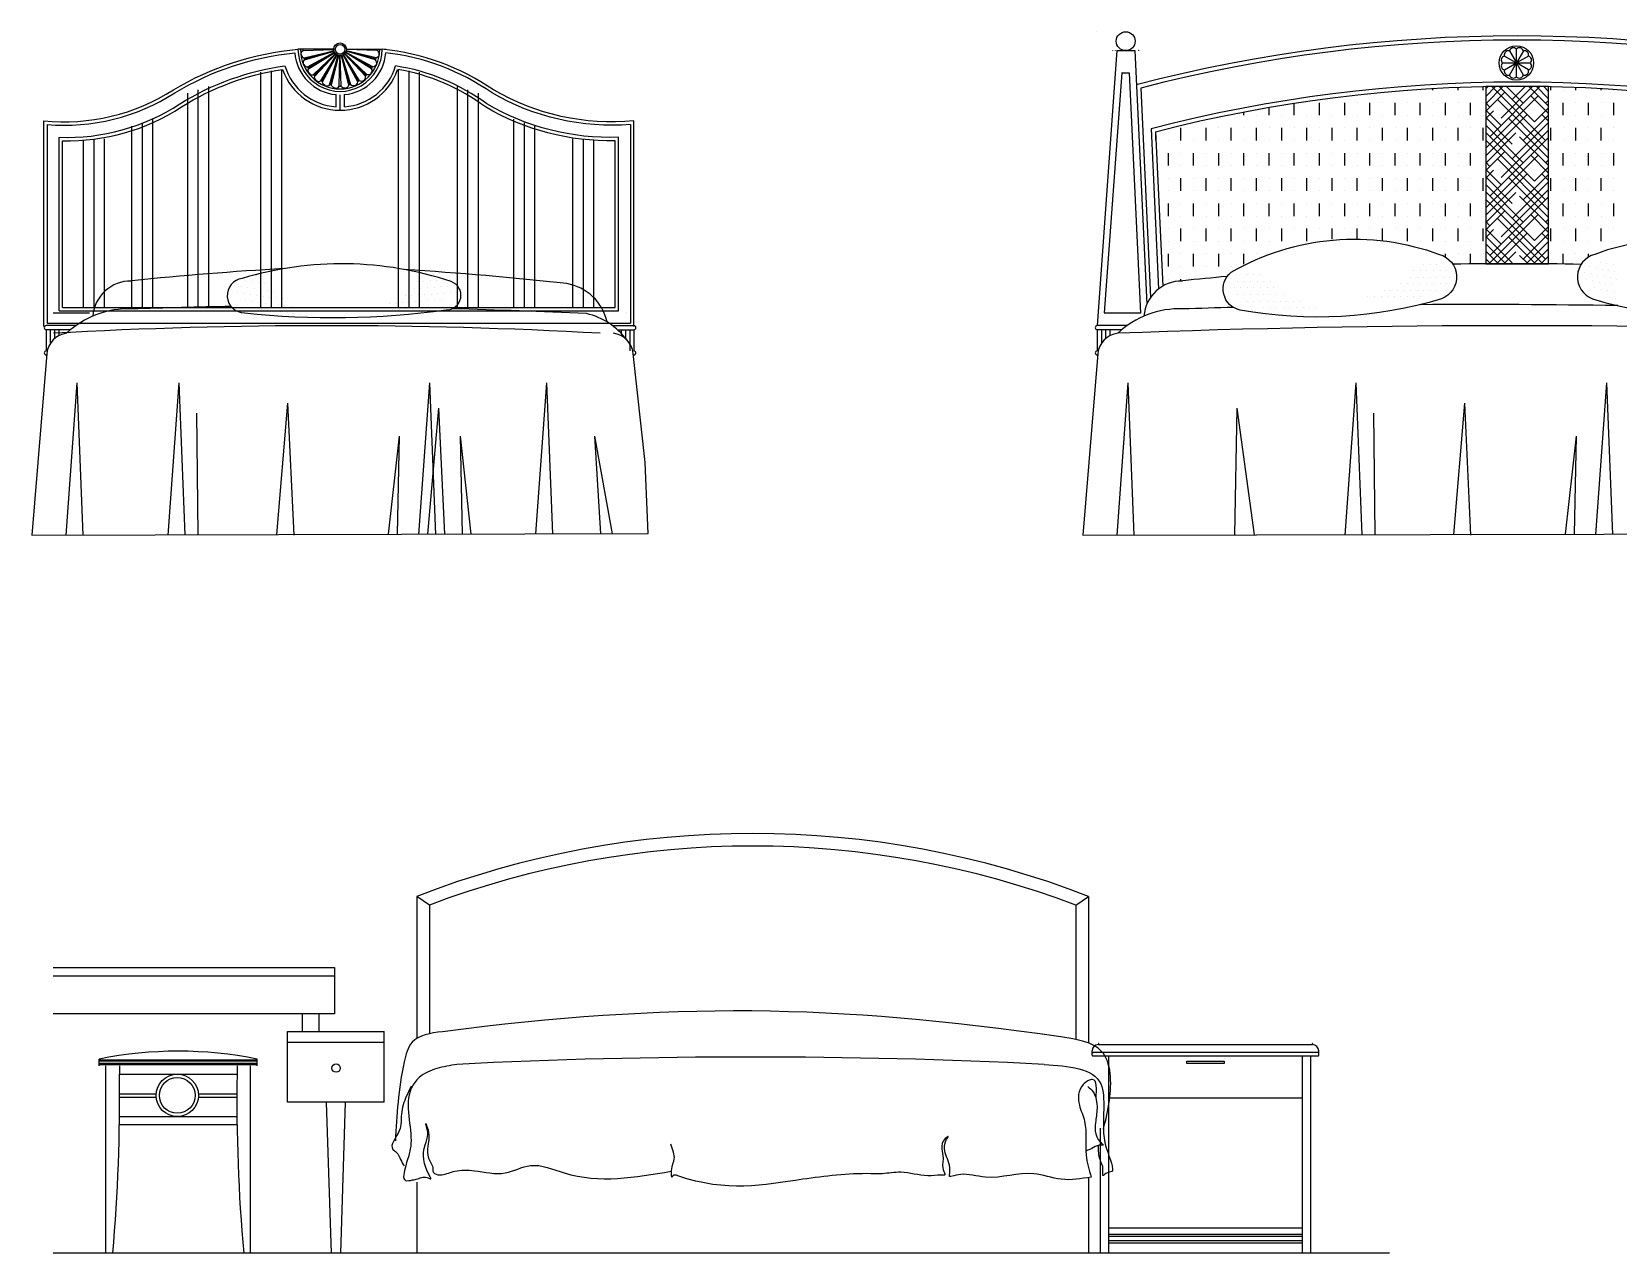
# Model space of a CAD drawing. Header units: inches. Extents: x 18.5 to 61, y 8.5 to 33.3.
# Drawn here: x 31.312 to 35.091, y 18.104 to 21.014 of the extents above; entities that cross this region are included whole.
import ezdxf

# ---------------------------------------------------------------- set-up
doc = ezdxf.new("R2010")
doc.units = ezdxf.units.IN
doc.header["$MEASUREMENT"] = 0
for name, color, linetype in [('02', 2, 'Continuous'), ('1', 1, 'Continuous'), ('4', 4, 'Continuous')]:
    doc.layers.add(name, color=color, linetype=linetype)

msp = doc.modelspace()

# ---------------------------------------------------------------- linework, layer by layer
at = {"layer": '02'}
for p, q in [((31.9582, 20.9694), (32.0314, 20.9715)), ((31.9606, 20.9515), (32.0318, 20.9685)), ((31.9619, 20.9467), (32.0321, 20.9676)), ((31.9688, 20.93), (32.0332, 20.9648)), ((31.9713, 20.9257), (32.0337, 20.9641)), ((31.9823, 20.9114), (32.0355, 20.9616)), ((31.9859, 20.9078), (32.0361, 20.961)), ((32.0002, 20.8968), (32.0386, 20.9592)), ((32.0045, 20.8943), (32.0393, 20.9587)), ((32.0212, 20.8874), (32.0421, 20.9576)), ((32.026, 20.8861), (32.043, 20.9573)), ((32.0439, 20.8837), (32.046, 20.9569)), ((32.0489, 20.8837), (32.0469, 20.9569)), ((32.0668, 20.8861), (32.0499, 20.9573)), ((32.0717, 20.8874), (32.0507, 20.9576)), ((32.0883, 20.8943), (32.0536, 20.9587)), ((32.0927, 20.8968), (32.0543, 20.9592)), ((32.107, 20.9078), (32.0567, 20.961)), ((32.1106, 20.9114), (32.0573, 20.9616)), ((32.1215, 20.9257), (32.0592, 20.9641)), ((32.1241, 20.93), (32.0596, 20.9648)), ((32.131, 20.9467), (32.0608, 20.9676)), ((32.1323, 20.9515), (32.061, 20.9685)), ((32.1346, 20.9694), (32.0614, 20.9715)), ((31.8579, 20.3567), (31.8579, 20.9176)), ((31.8829, 20.3567), (31.8829, 20.9205)), ((31.9079, 20.3567), (31.9079, 20.9235)), ((32.1858, 20.3567), (32.1858, 20.9235)), ((32.2108, 20.3567), (32.2108, 20.9205)), ((32.2358, 20.3567), (32.2358, 20.9176)), ((31.6837, 20.3567), (31.6837, 20.8672)), ((31.7087, 20.3567), (31.7087, 20.8756)), ((31.7337, 20.3567), (31.7337, 20.8834)), ((32.0468, 20.8266), (32.0468, 20.8636)), ((32.3258, 20.3567), (32.3258, 20.8834)), ((32.3508, 20.3567), (32.3508, 20.8756)), ((32.3758, 20.3567), (32.3758, 20.8672)), ((33.9533, 20.8795), (33.977, 20.3814)), ((31.5507, 20.3567), (31.5507, 20.7885)), ((31.5757, 20.3567), (31.5757, 20.7966)), ((31.6007, 20.3567), (31.6007, 20.8055)), ((32.4605, 20.3567), (32.4605, 20.8055)), ((32.4855, 20.3567), (32.4855, 20.7966)), ((32.5105, 20.3567), (32.5105, 20.7885)), ((31.3854, 20.3567), (31.3854, 20.7541)), ((31.4356, 20.3567), (31.4356, 20.7547)), ((31.4606, 20.3567), (31.4606, 20.7561)), ((31.4856, 20.3567), (31.4856, 20.7583)), ((32.6011, 20.3567), (32.6011, 20.7583)), ((32.6261, 20.3567), (32.6261, 20.7561)), ((32.6511, 20.3567), (32.6511, 20.7547)), ((32.7012, 20.3567), (32.7012, 20.7541)), ((33.9779, 20.7826), (33.9961, 20.4013)), ((31.3854, 20.3567), (32.7012, 20.3567)), ((31.3562, 20.3037), (31.3562, 20.2713)), ((31.3662, 20.3037), (31.3662, 20.2838)), ((31.3762, 20.3037), (31.3762, 20.2895)), ((32.7162, 20.3037), (32.7162, 20.2951)), ((32.7262, 20.3037), (32.7262, 20.2838)), ((32.7362, 20.3037), (32.7362, 20.2537)), ((33.8597, 20.3037), (33.8597, 20.2713)), ((33.8697, 20.3037), (33.8697, 20.2838)), ((33.8797, 20.3037), (33.8797, 20.2895)), ((32.7732, 19.9876), (32.7447, 20.2473)), ((32.259, 18.9334), (32.229, 18.954)), ((32.259, 18.9334), (32.259, 18.6268)), ((33.799, 18.9334), (33.829, 18.954)), ((33.799, 18.9334), (33.799, 18.6132)), ((33.8526, 18.601), (34.3626, 18.601)), ((31.4726, 18.5645), (31.8491, 18.5645)), ((31.4726, 18.5621), (31.8491, 18.5621)), ((31.4726, 18.5568), (31.8491, 18.5568)), ((33.8376, 18.583), (34.3776, 18.583)), ((33.8776, 18.104), (33.8776, 18.574)), ((34.3376, 18.574), (34.3376, 18.104)), ((31.4726, 18.5533), (31.8491, 18.5533)), ((33.8776, 18.474), (34.3376, 18.474)), ((34.3376, 18.164), (33.8776, 18.164)), ((34.3376, 18.1485), (33.8776, 18.1485)), ((34.3376, 18.1439), (33.8776, 18.1439)), ((34.3376, 18.1338), (33.8776, 18.1338)), ((34.3376, 18.1284), (33.8776, 18.1284))]:
    msp.add_line(p, q, dxfattribs=at)
for points in [[(31.9538, 20.9595, -0.304904), (31.9582, 20.9694, 0.188882), (31.9587, 20.9719)], [(31.9538, 20.9595, 0.304904), (31.9607, 20.9511, -0.158819), (31.9618, 20.9492)], [(31.9602, 20.936, -0.304904), (31.9619, 20.9467, 0.188882), (31.9617, 20.9492)], [(31.9602, 20.936, 0.304904), (31.969, 20.9297, -0.158819), (31.9705, 20.9281)], [(32.1327, 20.936, -0.304904), (32.1239, 20.9297, 0.158819), (32.1223, 20.9281)], [(32.1327, 20.936, 0.304904), (32.131, 20.9467, -0.188882), (32.1312, 20.9492)], [(32.1391, 20.9595, -0.304904), (32.1322, 20.9511, 0.158819), (32.1311, 20.9492)], [(32.1391, 20.9595, 0.304904), (32.1346, 20.9694, -0.188882), (32.1341, 20.9719)], [(31.3854, 20.7541, 0.151443), (31.6684, 20.8345, -0.105783), (31.9094, 20.9236, -0.144077)], [(31.9724, 20.9149, -0.304904), (31.9713, 20.9257, 0.188882), (31.9705, 20.9281)], [(31.9724, 20.9149, 0.304904), (31.9826, 20.9111, -0.158819), (31.9844, 20.9099)], [(31.9897, 20.8976, -0.304904), (31.9859, 20.9078, 0.188882), (31.9844, 20.9099)], [(31.9897, 20.8976, 0.304904), (32.0005, 20.8966, -0.158819), (32.0026, 20.896)], [(32.1032, 20.8976, -0.304904), (32.0924, 20.8966, 0.158819), (32.0903, 20.896)], [(32.1032, 20.8976, 0.304904), (32.107, 20.9078, -0.188882), (32.1085, 20.9099)], [(32.1205, 20.9149, -0.304904), (32.1103, 20.9111, 0.158819), (32.1084, 20.9099)], [(32.1205, 20.9149, 0.304904), (32.1215, 20.9257, -0.188882), (32.1224, 20.9281)], [(32.7012, 20.7541, -0.139754), (32.3928, 20.8345, 0.119886), (32.1843, 20.9236, 0.145845)], [(32.0109, 20.8855, -0.304904), (32.0045, 20.8943, 0.188882), (32.0026, 20.896)], [(32.0109, 20.8855, 0.304904), (32.0216, 20.8873, -0.158819), (32.0237, 20.8873)], [(32.0344, 20.8792, -0.304904), (32.026, 20.8861, 0.188882), (32.0237, 20.8872)], [(32.0344, 20.8792, 0.304904), (32.0443, 20.8837, -0.158819), (32.0464, 20.8843)], [(32.0584, 20.8792, -0.304904), (32.0485, 20.8837, 0.158819), (32.0464, 20.8843)], [(32.0584, 20.8792, 0.304904), (32.0668, 20.8861, -0.188882), (32.0691, 20.8872)], [(32.082, 20.8855, -0.304904), (32.0713, 20.8873, 0.158819), (32.0691, 20.8873)], [(32.082, 20.8855, 0.304904), (32.0883, 20.8943, -0.188882), (32.0903, 20.896)]]:
    msp.add_lwpolyline(points, format="xyb", dxfattribs=at)
for points in [[(31.3477, 20.2473), (31.3119, 19.8145), (32.7804, 19.8181)], [(33.8512, 20.2473), (33.8154, 19.8145), (35.8839, 19.8181)], [(32.7804, 19.8181), (32.7732, 19.9876)]]:
    msp.add_lwpolyline(points, dxfattribs=at)
for radius in [0.015, 0.0114]:
    msp.add_circle((32.0464, 20.9719), radius, dxfattribs=at)
for centre, radius, start, end in [((34.8499, 17.4182), 3.5755, 75.4837, 104.5234), ((32.0464, 20.9719), 0.1453, 199.4164, 340.6234), ((34.8499, 17.4182), 3.4755, 75.4765, 104.5308), ((31.4013, 20.2419), 0.0538, 96.7503, 174.2858), ((32.0148, 8.6282), 11.6853, 86.80515, 93.19485), ((32.6911, 20.2419), 0.0538, 5.7142, 83.2497), ((33.9048, 20.2419), 0.0538, 96.7503, 174.2858), ((34.8497, -4.6074), 24.9209, 87.81244, 92.18756), ((33.029, 16.8957), 2.1783, 69.2996, 110.7004)]:
    msp.add_arc(centre, radius, start, end, dxfattribs=at)
for points, knots in [([(32.3245, 18.554), (32.3085, 18.5513), (32.2771, 18.546), (32.2367, 18.5288), (32.1931, 18.4698), (32.2261, 18.3836), (32.2058, 18.3249), (32.192, 18.2729), (32.218, 18.2784), (32.2354, 18.2818), (32.2483, 18.289), (32.2645, 18.279), (32.2433, 18.3169), (32.2412, 18.3439), (32.2581, 18.3872), (32.253, 18.4003), (32.2493, 18.4166), (32.2618, 18.3855), (32.2551, 18.3676), (32.253, 18.3297), (32.269, 18.3127), (32.2665, 18.2991), (32.2734, 18.2906), (32.2943, 18.2902), (32.3235, 18.3034), (32.3756, 18.3016), (32.4367, 18.2856), (32.5057, 18.3256), (32.6365, 18.2651), (32.7494, 18.2846), (32.8347, 18.2993)], [0, 0, 0, 0, 48.759425, 95.519506, 127.450336, 259.499092, 314.11587, 348.453865, 365.081146, 377.385564, 404.152797, 409.725599, 415.293317, 492.631301, 518.20606, 539.290965, 544.562237, 552.436372, 598.999895, 628.121969, 655.312292, 660.921412, 667.292994, 685.159506, 717.292177, 763.879146, 837.546546, 900.096601, 982.718047, 1237.028658, 1237.028658, 1237.028658, 1237.028658]), ([(33.8471, 18.4728), (33.8485, 18.4948), (33.8506, 18.5292), (33.8035, 18.5018), (33.8033, 18.4583), (33.8284, 18.4069), (33.817, 18.3458), (33.8302, 18.3027), (33.8354, 18.2854)], [0, 0, 0, 0, 46.03753, 71.891438, 121.650061, 162.041559, 242.587935, 296.481568, 296.481568, 296.481568, 296.481568]), ([(33.8278, 18.5014), (33.832, 18.4975), (33.8463, 18.484), (33.8515, 18.4506), (33.8437, 18.4084), (33.8438, 18.378), (33.8657, 18.3607), (33.852, 18.3629), (33.8421, 18.3558), (33.8291, 18.35), (33.8225, 18.3471)], [0, 0, 0, 0, 17.049959, 58.371149, 92.451894, 146.895035, 149.419324, 152.991455, 173.354117, 194.120767, 194.120767, 194.120767, 194.120767]), ([(33.8354, 18.2854), (33.8114, 18.2814), (33.7652, 18.2736), (33.6827, 18.3063), (33.6037, 18.2737), (33.5336, 18.2965), (33.51, 18.2886), (33.497, 18.286), (33.5016, 18.3073), (33.4912, 18.3326), (33.4811, 18.3608), (33.4972, 18.3851), (33.4706, 18.3643), (33.4894, 18.333), (33.4773, 18.3103), (33.4888, 18.2899), (33.4826, 18.2904), (33.4698, 18.29), (33.4348, 18.2854), (33.3888, 18.3015), (33.3434, 18.2926), (33.2653, 18.2954), (33.0987, 18.276), (32.9661, 18.2473), (32.8399, 18.2924), (32.8358, 18.2797), (32.8343, 18.3123), (32.8474, 18.3279), (32.8388, 18.351), (32.834, 18.3637)], [0, 0, 0, 0, 71.790355, 138.389205, 254.122235, 313.054358, 337.005509, 340.351394, 343.693036, 387.646976, 429.417696, 436.89167, 445.252475, 492.304048, 524.093897, 532.613886, 534.286758, 540.978527, 572.807683, 636.925093, 682.217207, 708.983861, 871.434166, 1169.329988, 1181.040373, 1184.777423, 1199.907616, 1229.089353, 1265.159944, 1265.159944, 1265.159944, 1265.159944])]:
    msp.add_open_spline(points, degree=3, knots=knots, dxfattribs=at)
at = {"layer": '1'}
for p, q in [((32.0314, 20.9719), (31.9461, 20.9719)), ((32.0319, 20.968), (31.9617, 20.9492)), ((32.0334, 20.9644), (31.9705, 20.9281)), ((32.0358, 20.9613), (31.9844, 20.9099)), ((32.0389, 20.9589), (32.0026, 20.896)), ((32.0426, 20.9574), (32.0237, 20.8872)), ((32.0503, 20.9574), (32.0691, 20.8872)), ((32.0539, 20.9589), (32.0903, 20.896)), ((32.057, 20.9613), (32.1085, 20.9099)), ((32.0594, 20.9644), (32.1224, 20.9281)), ((32.0609, 20.968), (32.1312, 20.9492)), ((32.0614, 20.9719), (32.1468, 20.9719)), ((34.815, 20.9393), (34.8814, 20.9393)), ((34.8195, 20.9559), (34.8482, 20.9393)), ((34.8195, 20.9227), (34.8482, 20.9393)), ((34.8316, 20.968), (34.8482, 20.9393)), ((34.8316, 20.9106), (34.8482, 20.9393)), ((34.8482, 20.9062), (34.8482, 20.9725)), ((34.8648, 20.968), (34.8482, 20.9393)), ((34.8769, 20.9559), (34.8482, 20.9393)), ((34.8769, 20.9227), (34.8482, 20.9393)), ((34.8648, 20.9106), (34.8482, 20.9393)), ((33.9257, 20.9157), (33.9529, 20.3437)), ((32.0368, 20.8349), (32.0368, 20.864)), ((32.0568, 20.8349), (32.0568, 20.864)), ((34.6192, 20.8747), (34.6192, 20.8747)), ((34.6492, 20.8747), (34.6492, 20.8774)), ((34.6792, 20.8747), (34.6792, 20.8747)), ((34.7092, 20.8747), (34.7092, 20.8806)), ((34.7392, 20.8747), (34.7392, 20.8747)), ((34.7692, 20.8747), (34.7692, 20.8828)), ((34.7751, 20.8421), (34.816, 20.8829)), ((34.7751, 20.8597), (34.7983, 20.8829)), ((34.7751, 20.8774), (34.7806, 20.8829)), ((34.7751, 20.8244), (34.8205, 20.8698)), ((34.7751, 20.736), (34.9, 20.8609)), ((34.7851, 20.7637), (34.9044, 20.8829)), ((34.9177, 20.7549), (34.7896, 20.8829)), ((34.8912, 20.799), (34.8073, 20.8829)), ((34.8116, 20.8079), (34.8867, 20.8829)), ((34.8647, 20.8432), (34.825, 20.8829)), ((34.8382, 20.8521), (34.869, 20.8829)), ((34.9247, 20.8363), (34.878, 20.8829)), ((34.9247, 20.8186), (34.8824, 20.8609)), ((34.9247, 20.8539), (34.8957, 20.8829)), ((34.9247, 20.8716), (34.9134, 20.8829)), ((34.9299, 20.8747), (34.9299, 20.8828)), ((34.9599, 20.8747), (34.9599, 20.8747)), ((34.9899, 20.8747), (34.9899, 20.8806)), ((35.0199, 20.8747), (35.0199, 20.8747)), ((35.0499, 20.8747), (35.0499, 20.8774)), ((35.0799, 20.8747), (35.0799, 20.8747)), ((34.2592, 20.8147), (34.2592, 20.8322)), ((34.3192, 20.8147), (34.3192, 20.8419)), ((34.3492, 20.8447), (34.3492, 20.8447)), ((34.3792, 20.8147), (34.3792, 20.8447)), ((34.4092, 20.8447), (34.4092, 20.8447)), ((34.4392, 20.8147), (34.4392, 20.8447)), ((34.4692, 20.8447), (34.4692, 20.8447)), ((34.4992, 20.8147), (34.4992, 20.8447)), ((34.5292, 20.8447), (34.5292, 20.8447)), ((34.5592, 20.8147), (34.5592, 20.8447)), ((34.5892, 20.8447), (34.5892, 20.8447)), ((34.6192, 20.8147), (34.6192, 20.8447)), ((34.6492, 20.8447), (34.6492, 20.8447)), ((34.6792, 20.8147), (34.6792, 20.8447)), ((34.7092, 20.8447), (34.7092, 20.8447)), ((34.7392, 20.8147), (34.7392, 20.8447)), ((34.7692, 20.8447), (34.7692, 20.8447)), ((34.7851, 20.8344), (34.7751, 20.8444)), ((34.8116, 20.7902), (34.7751, 20.8268)), ((34.7751, 20.8067), (34.794, 20.8256)), ((34.9247, 20.7302), (34.8028, 20.8521)), ((34.8912, 20.799), (34.9247, 20.8325)), ((34.9177, 20.8432), (34.9247, 20.8502)), ((34.9299, 20.8447), (34.9299, 20.8447)), ((34.9599, 20.8147), (34.9599, 20.8447)), ((34.9899, 20.8447), (34.9899, 20.8447)), ((35.0199, 20.8147), (35.0199, 20.8447)), ((35.0499, 20.8447), (35.0499, 20.8447)), ((35.0799, 20.8147), (35.0799, 20.8447)), ((31.3484, 20.7928), (31.3484, 20.3197)), ((32.7382, 20.7928), (32.7382, 20.3197)), ((34.0492, 20.7547), (34.0492, 20.7847)), ((34.0792, 20.7847), (34.0792, 20.7847)), ((34.1092, 20.7547), (34.1092, 20.7847)), ((34.1392, 20.7847), (34.1392, 20.7847)), ((34.1692, 20.8147), (34.1692, 20.8147)), ((34.1692, 20.7547), (34.1692, 20.7847)), ((34.1992, 20.8147), (34.1992, 20.8214)), ((34.1992, 20.7847), (34.1992, 20.7847)), ((34.2292, 20.8147), (34.2292, 20.8147)), ((34.2292, 20.7547), (34.2292, 20.7847)), ((34.2592, 20.7847), (34.2592, 20.7847)), ((34.2892, 20.8147), (34.2892, 20.8147)), ((34.2892, 20.7547), (34.2892, 20.7847)), ((34.3192, 20.7847), (34.3192, 20.7847)), ((34.3492, 20.8147), (34.3492, 20.8147)), ((34.3492, 20.7547), (34.3492, 20.7847)), ((34.3792, 20.7847), (34.3792, 20.7847)), ((34.4092, 20.8147), (34.4092, 20.8147)), ((34.4092, 20.7547), (34.4092, 20.7847)), ((34.4392, 20.7847), (34.4392, 20.7847)), ((34.4692, 20.8147), (34.4692, 20.8147)), ((34.4692, 20.7547), (34.4692, 20.7847)), ((34.4992, 20.7847), (34.4992, 20.7847)), ((34.5292, 20.8147), (34.5292, 20.8147)), ((34.5292, 20.7547), (34.5292, 20.7847)), ((34.5592, 20.7847), (34.5592, 20.7847)), ((34.5892, 20.8147), (34.5892, 20.8147)), ((34.5892, 20.7547), (34.5892, 20.7847)), ((34.6192, 20.7847), (34.6192, 20.7847)), ((34.6492, 20.8147), (34.6492, 20.8147)), ((34.6492, 20.7547), (34.6492, 20.7847)), ((34.6792, 20.7847), (34.6792, 20.7847)), ((34.7092, 20.8147), (34.7092, 20.8147)), ((34.7092, 20.7547), (34.7092, 20.7847)), ((34.7392, 20.7847), (34.7392, 20.7847)), ((34.7692, 20.8147), (34.7692, 20.8147)), ((34.7692, 20.7547), (34.7692, 20.7847)), ((34.7751, 20.7183), (34.8735, 20.8167)), ((34.8382, 20.746), (34.7751, 20.8091)), ((34.8647, 20.7018), (34.7751, 20.7914)), ((34.9247, 20.7125), (34.8293, 20.8079)), ((34.8382, 20.7107), (34.9247, 20.7972)), ((34.8647, 20.7549), (34.9247, 20.8149)), ((34.9247, 20.8009), (34.9089, 20.8167)), ((34.9299, 20.8147), (34.9299, 20.8147)), ((34.9299, 20.7547), (34.9299, 20.7847)), ((34.9599, 20.7847), (34.9599, 20.7847)), ((34.9899, 20.8147), (34.9899, 20.8147)), ((34.9899, 20.7547), (34.9899, 20.7847)), ((35.0199, 20.7847), (35.0199, 20.7847)), ((35.0499, 20.8147), (35.0499, 20.8147)), ((35.0499, 20.7547), (35.0499, 20.7847)), ((35.0799, 20.7847), (35.0799, 20.7847)), ((31.3774, 20.3487), (31.3774, 20.7623)), ((32.7092, 20.3487), (32.7092, 20.7623)), ((33.9892, 20.7555), (33.9892, 20.7751)), ((34.0192, 20.7547), (34.0192, 20.7547)), ((34.0792, 20.7547), (34.0792, 20.7547)), ((34.1392, 20.7547), (34.1392, 20.7547)), ((34.1992, 20.7547), (34.1992, 20.7547)), ((34.2592, 20.7547), (34.2592, 20.7547)), ((34.3192, 20.7547), (34.3192, 20.7547)), ((34.3792, 20.7547), (34.3792, 20.7547)), ((34.4392, 20.7547), (34.4392, 20.7547)), ((34.4992, 20.7547), (34.4992, 20.7547)), ((34.5592, 20.7547), (34.5592, 20.7547)), ((34.6192, 20.7547), (34.6192, 20.7547)), ((34.6792, 20.7547), (34.6792, 20.7547)), ((34.7392, 20.7547), (34.7392, 20.7547)), ((34.8912, 20.6576), (34.7751, 20.7737)), ((34.7751, 20.7006), (34.847, 20.7725)), ((34.9177, 20.6134), (34.7763, 20.7549)), ((34.7851, 20.6223), (34.9247, 20.7618)), ((34.8116, 20.6665), (34.9247, 20.7795)), ((34.9247, 20.6948), (34.8558, 20.7637)), ((34.9599, 20.7547), (34.9599, 20.7547)), ((35.0199, 20.7547), (35.0199, 20.7547)), ((35.0799, 20.7547), (35.0799, 20.7547)), ((34.0192, 20.6947), (34.0192, 20.7247)), ((34.0492, 20.7247), (34.0492, 20.7247)), ((34.0792, 20.6947), (34.0792, 20.7247)), ((34.1092, 20.7247), (34.1092, 20.7247)), ((34.1392, 20.6947), (34.1392, 20.7247)), ((34.1692, 20.7247), (34.1692, 20.7247)), ((34.1992, 20.6947), (34.1992, 20.7247)), ((34.2292, 20.7247), (34.2292, 20.7247)), ((34.2592, 20.6947), (34.2592, 20.7247)), ((34.2892, 20.7247), (34.2892, 20.7247)), ((34.3192, 20.6947), (34.3192, 20.7247)), ((34.3492, 20.7247), (34.3492, 20.7247)), ((34.3792, 20.6947), (34.3792, 20.7247)), ((34.4092, 20.7247), (34.4092, 20.7247)), ((34.4392, 20.6947), (34.4392, 20.7247)), ((34.4692, 20.7247), (34.4692, 20.7247)), ((34.4992, 20.6947), (34.4992, 20.7247)), ((34.5292, 20.7247), (34.5292, 20.7247)), ((34.5592, 20.6947), (34.5592, 20.7247)), ((34.5892, 20.7247), (34.5892, 20.7247)), ((34.6192, 20.6947), (34.6192, 20.7247)), ((34.6492, 20.7247), (34.6492, 20.7247)), ((34.6792, 20.6947), (34.6792, 20.7247)), ((34.7092, 20.7247), (34.7092, 20.7247)), ((34.7392, 20.6947), (34.7392, 20.7247)), ((34.7692, 20.7247), (34.7692, 20.7247)), ((34.7751, 20.683), (34.8205, 20.7283)), ((34.7751, 20.5946), (34.9, 20.7195)), ((34.9247, 20.5888), (34.8028, 20.7107)), ((34.9247, 20.6772), (34.8824, 20.7195)), ((34.9177, 20.7018), (34.9247, 20.7088)), ((34.9299, 20.7247), (34.9299, 20.7247)), ((34.9599, 20.6947), (34.9599, 20.7247)), ((34.9899, 20.7247), (34.9899, 20.7247)), ((35.0199, 20.6947), (35.0199, 20.7247)), ((35.0499, 20.7247), (35.0499, 20.7247)), ((35.0799, 20.6947), (35.0799, 20.7247)), ((34.0492, 20.6947), (34.0492, 20.6947)), ((34.1092, 20.6947), (34.1092, 20.6947)), ((34.1692, 20.6947), (34.1692, 20.6947)), ((34.2292, 20.6947), (34.2292, 20.6947)), ((34.2892, 20.6947), (34.2892, 20.6947)), ((34.3492, 20.6947), (34.3492, 20.6947)), ((34.4092, 20.6947), (34.4092, 20.6947)), ((34.4692, 20.6947), (34.4692, 20.6947)), ((34.5292, 20.6947), (34.5292, 20.6947)), ((34.5892, 20.6947), (34.5892, 20.6947)), ((34.6492, 20.6947), (34.6492, 20.6947)), ((34.7092, 20.6947), (34.7092, 20.6947)), ((34.7692, 20.6947), (34.7692, 20.6947)), ((34.7851, 20.693), (34.7751, 20.703)), ((34.8116, 20.6488), (34.7751, 20.6853)), ((34.7751, 20.6653), (34.794, 20.6841)), ((34.7751, 20.5769), (34.8735, 20.6753)), ((34.8647, 20.6134), (34.9247, 20.6734)), ((34.8912, 20.6576), (34.9247, 20.6911)), ((34.9247, 20.6595), (34.9089, 20.6753)), ((34.9299, 20.6947), (34.9299, 20.6947)), ((34.9899, 20.6947), (34.9899, 20.6947)), ((35.0499, 20.6947), (35.0499, 20.6947)), ((34.0192, 20.6647), (34.0192, 20.6647)), ((34.0192, 20.6347), (34.0192, 20.6347)), ((34.0492, 20.6347), (34.0492, 20.6647)), ((34.0792, 20.6647), (34.0792, 20.6647)), ((34.0792, 20.6347), (34.0792, 20.6347)), ((34.1092, 20.6347), (34.1092, 20.6647)), ((34.1392, 20.6647), (34.1392, 20.6647)), ((34.1392, 20.6347), (34.1392, 20.6347)), ((34.1692, 20.6347), (34.1692, 20.6647)), ((34.1992, 20.6647), (34.1992, 20.6647)), ((34.1992, 20.6347), (34.1992, 20.6347)), ((34.2292, 20.6347), (34.2292, 20.6647)), ((34.2592, 20.6647), (34.2592, 20.6647)), ((34.2592, 20.6347), (34.2592, 20.6347)), ((34.2892, 20.6347), (34.2892, 20.6647)), ((34.3192, 20.6647), (34.3192, 20.6647)), ((34.3192, 20.6347), (34.3192, 20.6347)), ((34.3492, 20.6347), (34.3492, 20.6647)), ((34.3792, 20.6647), (34.3792, 20.6647)), ((34.3792, 20.6347), (34.3792, 20.6347)), ((34.4092, 20.6347), (34.4092, 20.6647)), ((34.4392, 20.6647), (34.4392, 20.6647)), ((34.4392, 20.6347), (34.4392, 20.6347)), ((34.4692, 20.6347), (34.4692, 20.6647)), ((34.4992, 20.6647), (34.4992, 20.6647)), ((34.4992, 20.6347), (34.4992, 20.6347)), ((34.5292, 20.6347), (34.5292, 20.6647)), ((34.5592, 20.6647), (34.5592, 20.6647)), ((34.5592, 20.6347), (34.5592, 20.6347)), ((34.5892, 20.6347), (34.5892, 20.6647)), ((34.6192, 20.6647), (34.6192, 20.6647)), ((34.6192, 20.6347), (34.6192, 20.6347)), ((34.6492, 20.6347), (34.6492, 20.6647)), ((34.6792, 20.6647), (34.6792, 20.6647)), ((34.6792, 20.6347), (34.6792, 20.6347)), ((34.7092, 20.6347), (34.7092, 20.6647)), ((34.7392, 20.6647), (34.7392, 20.6647)), ((34.7392, 20.6347), (34.7392, 20.6347)), ((34.7692, 20.6347), (34.7692, 20.6647)), ((34.8382, 20.6046), (34.7751, 20.6677)), ((34.8647, 20.5604), (34.7751, 20.65)), ((34.8116, 20.525), (34.9247, 20.6381)), ((34.9247, 20.5711), (34.8293, 20.6665)), ((34.8382, 20.5692), (34.9247, 20.6558)), ((34.9299, 20.6347), (34.9299, 20.6647)), ((34.9599, 20.6647), (34.9599, 20.6647)), ((34.9599, 20.6347), (34.9599, 20.6347)), ((34.9899, 20.6347), (34.9899, 20.6647)), ((35.0199, 20.6647), (35.0199, 20.6647)), ((35.0199, 20.6347), (35.0199, 20.6347)), ((35.0499, 20.6347), (35.0499, 20.6647)), ((35.0799, 20.6647), (35.0799, 20.6647)), ((35.0799, 20.6347), (35.0799, 20.6347)), ((34.0192, 20.5747), (34.0192, 20.6047)), ((34.0492, 20.6047), (34.0492, 20.6047)), ((34.0792, 20.5747), (34.0792, 20.6047)), ((34.1092, 20.6047), (34.1092, 20.6047)), ((34.1392, 20.5747), (34.1392, 20.6047)), ((34.1692, 20.6047), (34.1692, 20.6047)), ((34.1992, 20.5747), (34.1992, 20.6047)), ((34.2292, 20.6047), (34.2292, 20.6047)), ((34.2592, 20.5747), (34.2592, 20.6047)), ((34.2892, 20.6047), (34.2892, 20.6047)), ((34.3192, 20.5747), (34.3192, 20.6047)), ((34.3492, 20.6047), (34.3492, 20.6047)), ((34.3792, 20.5747), (34.3792, 20.6047)), ((34.4092, 20.6047), (34.4092, 20.6047)), ((34.4392, 20.5747), (34.4392, 20.6047)), ((34.4692, 20.6047), (34.4692, 20.6047)), ((34.4992, 20.5747), (34.4992, 20.6047)), ((34.5292, 20.6047), (34.5292, 20.6047)), ((34.5592, 20.5747), (34.5592, 20.6047)), ((34.5892, 20.6047), (34.5892, 20.6047)), ((34.6192, 20.5747), (34.6192, 20.6047)), ((34.6492, 20.6047), (34.6492, 20.6047)), ((34.6792, 20.5747), (34.6792, 20.6047)), ((34.7092, 20.6047), (34.7092, 20.6047)), ((34.7392, 20.5747), (34.7392, 20.6047)), ((34.7692, 20.6047), (34.7692, 20.6047)), ((34.8912, 20.5162), (34.7751, 20.6323)), ((34.7751, 20.5592), (34.847, 20.6311)), ((34.9177, 20.472), (34.7763, 20.6134)), ((34.7851, 20.4808), (34.9247, 20.6204)), ((34.9247, 20.5534), (34.8558, 20.6223)), ((34.9299, 20.6047), (34.9299, 20.6047)), ((34.9599, 20.5747), (34.9599, 20.6047)), ((34.9899, 20.6047), (34.9899, 20.6047)), ((35.0199, 20.5747), (35.0199, 20.6047)), ((35.0499, 20.6047), (35.0499, 20.6047)), ((35.0799, 20.5747), (35.0799, 20.6047)), ((34.0492, 20.5747), (34.0492, 20.5747)), ((34.1092, 20.5747), (34.1092, 20.5747)), ((34.1692, 20.5747), (34.1692, 20.5747)), ((34.2292, 20.5747), (34.2292, 20.5747)), ((34.2892, 20.5747), (34.2892, 20.5747)), ((34.3492, 20.5747), (34.3492, 20.5747)), ((34.4092, 20.5747), (34.4092, 20.5747)), ((34.4692, 20.5747), (34.4692, 20.5747)), ((34.5292, 20.5747), (34.5292, 20.5747)), ((34.5892, 20.5747), (34.5892, 20.5747)), ((34.6492, 20.5747), (34.6492, 20.5747)), ((34.7092, 20.5747), (34.7092, 20.5747)), ((34.7692, 20.5747), (34.7692, 20.5747)), ((34.7751, 20.5415), (34.8205, 20.5869)), ((34.7851, 20.5516), (34.7751, 20.5616)), ((34.7828, 20.4608), (34.9, 20.5781)), ((34.9112, 20.4608), (34.8028, 20.5692)), ((34.9247, 20.5357), (34.8824, 20.5781)), ((34.9177, 20.5604), (34.9247, 20.5674)), ((34.9299, 20.5747), (34.9299, 20.5747)), ((34.9899, 20.5747), (34.9899, 20.5747)), ((35.0499, 20.5747), (35.0499, 20.5747)), ((34.0192, 20.5447), (34.0192, 20.5447)), ((34.0492, 20.5147), (34.0492, 20.5447)), ((34.0792, 20.5447), (34.0792, 20.5447)), ((34.1092, 20.5147), (34.1092, 20.5447)), ((34.1392, 20.5447), (34.1392, 20.5447)), ((34.1692, 20.5147), (34.1692, 20.5447)), ((34.1992, 20.5447), (34.1992, 20.5447)), ((34.2292, 20.5147), (34.2292, 20.5447)), ((34.2592, 20.5447), (34.2592, 20.5447)), ((34.2892, 20.5147), (34.2892, 20.5447)), ((34.3192, 20.5447), (34.3192, 20.5447)), ((34.3492, 20.5147), (34.3492, 20.5447)), ((34.3792, 20.5447), (34.3792, 20.5447)), ((34.4092, 20.5195), (34.4092, 20.5447)), ((34.4392, 20.5447), (34.4392, 20.5447)), ((34.4692, 20.5215), (34.4692, 20.5447)), ((34.4992, 20.5447), (34.4992, 20.5447)), ((34.5292, 20.5175), (34.5292, 20.5447)), ((34.5592, 20.5447), (34.5592, 20.5447)), ((34.5892, 20.5147), (34.5892, 20.5447)), ((34.6192, 20.5447), (34.6192, 20.5447)), ((34.6492, 20.5147), (34.6492, 20.5447)), ((34.6792, 20.5447), (34.6792, 20.5447)), ((34.7092, 20.5147), (34.7092, 20.5447)), ((34.7392, 20.5447), (34.7392, 20.5447)), ((34.7692, 20.5147), (34.7692, 20.5447)), ((34.8116, 20.5074), (34.7751, 20.5439)), ((34.7751, 20.5239), (34.794, 20.5427)), ((34.8382, 20.4632), (34.7751, 20.5262)), ((34.8005, 20.4608), (34.8735, 20.5339)), ((34.8935, 20.4608), (34.8293, 20.525)), ((34.8647, 20.472), (34.9247, 20.532)), ((34.8912, 20.5162), (34.9247, 20.5497)), ((34.9247, 20.5181), (34.9089, 20.5339)), ((34.9299, 20.5147), (34.9299, 20.5447)), ((34.9599, 20.5447), (34.9599, 20.5447)), ((34.9899, 20.5147), (34.9899, 20.5447)), ((35.0199, 20.5447), (35.0199, 20.5447)), ((35.0499, 20.5147), (35.0499, 20.5447)), ((35.0799, 20.5447), (35.0799, 20.5447)), ((34.0192, 20.5147), (34.0192, 20.5147)), ((34.0192, 20.4547), (34.0192, 20.4847)), ((34.0492, 20.4847), (34.0492, 20.4847)), ((34.0792, 20.5147), (34.0792, 20.5147)), ((34.0792, 20.4547), (34.0792, 20.4847)), ((34.1092, 20.4847), (34.1092, 20.4847)), ((34.1392, 20.5147), (34.1392, 20.5147)), ((34.1392, 20.4547), (34.1392, 20.4847)), ((34.1692, 20.4847), (34.1692, 20.4847)), ((34.1992, 20.5147), (34.1992, 20.5147)), ((34.1992, 20.4601), (34.1992, 20.4847)), ((34.2292, 20.4847), (34.2292, 20.4847)), ((34.2592, 20.5147), (34.2592, 20.5147)), ((34.3192, 20.5147), (34.3192, 20.5147)), ((34.5592, 20.5147), (34.5592, 20.5147)), ((34.6192, 20.5147), (34.6192, 20.5147)), ((34.6792, 20.5147), (34.6792, 20.5147)), ((34.6792, 20.4782), (34.6792, 20.4847)), ((34.7092, 20.4847), (34.7092, 20.4847)), ((34.7392, 20.5147), (34.7392, 20.5147)), ((34.7392, 20.4604), (34.7392, 20.4847)), ((34.7692, 20.4847), (34.7692, 20.4847)), ((34.8228, 20.4608), (34.7751, 20.5086)), ((34.8052, 20.4608), (34.7751, 20.4909)), ((34.8181, 20.4608), (34.847, 20.4897)), ((34.8712, 20.4608), (34.9247, 20.5143)), ((34.8889, 20.4608), (34.9247, 20.4967)), ((34.9299, 20.4847), (34.9299, 20.4847)), ((34.9599, 20.5147), (34.9599, 20.5147)), ((34.9599, 20.4604), (34.9599, 20.4847)), ((34.9899, 20.4847), (34.9899, 20.4847)), ((35.0199, 20.5147), (35.0199, 20.5147)), ((35.0199, 20.4782), (35.0199, 20.4847)), ((35.0799, 20.5147), (35.0799, 20.5147)), ((34.0492, 20.4547), (34.0492, 20.4547)), ((34.1092, 20.4547), (34.1092, 20.4547)), ((34.1692, 20.4547), (34.1692, 20.4547)), ((34.604, 20.4448), (34.604, 20.4448)), ((34.6196, 20.4448), (34.6196, 20.4448)), ((34.6274, 20.4604), (34.6274, 20.4604)), ((34.6352, 20.4448), (34.6352, 20.4448)), ((34.6431, 20.4604), (34.6431, 20.4604)), ((34.6509, 20.4448), (34.6509, 20.4448)), ((34.6587, 20.4604), (34.6587, 20.4604)), ((34.6665, 20.4448), (34.6665, 20.4448)), ((34.6821, 20.4448), (34.6821, 20.4448)), ((34.7875, 20.4608), (34.7763, 20.472)), ((34.8759, 20.4608), (34.8558, 20.4808)), ((34.9065, 20.4608), (34.9247, 20.479)), ((35.0216, 20.4542), (35.0216, 20.4542)), ((35.0369, 20.451), (35.0369, 20.451)), ((35.0477, 20.4647), (35.0477, 20.4647)), ((35.0522, 20.4478), (35.0522, 20.4478)), ((35.063, 20.4615), (35.063, 20.4615)), ((35.0675, 20.4446), (35.0675, 20.4446)), ((35.0783, 20.4584), (35.0783, 20.4584)), ((31.7954, 20.4087), (31.7954, 20.4087)), ((31.8053, 20.4232), (31.8053, 20.4232)), ((31.8109, 20.4066), (31.8109, 20.4066)), ((31.8208, 20.4211), (31.8208, 20.4211)), ((31.8306, 20.4355), (31.8306, 20.4355)), ((31.8362, 20.419), (31.8362, 20.419)), ((31.8461, 20.4334), (31.8461, 20.4334)), ((31.8517, 20.4169), (31.8517, 20.4169)), ((31.8616, 20.4313), (31.8616, 20.4313)), ((31.8672, 20.4148), (31.8672, 20.4148)), ((31.8827, 20.4127), (31.8827, 20.4127)), ((32.23, 20.4179), (32.23, 20.4179)), ((32.2456, 20.419), (32.2456, 20.419)), ((32.2523, 20.4351), (32.2523, 20.4351)), ((32.2612, 20.4201), (32.2612, 20.4201)), ((32.2679, 20.4362), (32.2679, 20.4362)), ((32.2768, 20.4212), (32.2768, 20.4212)), ((32.2835, 20.4373), (32.2835, 20.4373)), ((32.2923, 20.4223), (32.2923, 20.4223)), ((32.3012, 20.4072), (32.3012, 20.4072)), ((32.3079, 20.4234), (32.3079, 20.4234)), ((32.3168, 20.4083), (32.3168, 20.4083)), ((34.0192, 20.4247), (34.0192, 20.4247)), ((34.0492, 20.4207), (34.0492, 20.4247)), ((34.0792, 20.4247), (34.0792, 20.4247)), ((34.1839, 20.4191), (34.1839, 20.4191)), ((34.1995, 20.4191), (34.1995, 20.4191)), ((34.2073, 20.4347), (34.2073, 20.4347)), ((34.2151, 20.4191), (34.2151, 20.4191)), ((34.2229, 20.4347), (34.2229, 20.4347)), ((34.2308, 20.4191), (34.2308, 20.4191)), ((34.2386, 20.4347), (34.2386, 20.4347)), ((34.2464, 20.4191), (34.2464, 20.4191)), ((34.262, 20.4191), (34.262, 20.4191)), ((34.5727, 20.4136), (34.5727, 20.4136)), ((34.5884, 20.4136), (34.5884, 20.4136)), ((34.5962, 20.4292), (34.5962, 20.4292)), ((34.604, 20.4136), (34.604, 20.4136)), ((34.6118, 20.4292), (34.6118, 20.4292)), ((34.6196, 20.4136), (34.6196, 20.4136)), ((34.6274, 20.4292), (34.6274, 20.4292)), ((34.6352, 20.4136), (34.6352, 20.4136)), ((34.6431, 20.4292), (34.6431, 20.4292)), ((34.6509, 20.4136), (34.6509, 20.4136)), ((34.6587, 20.4292), (34.6587, 20.4292)), ((34.6665, 20.4136), (34.6665, 20.4136)), ((34.6743, 20.4292), (34.6743, 20.4292)), ((34.6821, 20.4136), (34.6821, 20.4136)), ((34.6899, 20.4292), (34.6899, 20.4292)), ((35.0107, 20.4405), (35.0107, 20.4405)), ((35.0152, 20.4236), (35.0152, 20.4236)), ((35.026, 20.4373), (35.026, 20.4373)), ((35.0305, 20.4204), (35.0305, 20.4204)), ((35.0413, 20.4341), (35.0413, 20.4341)), ((35.0458, 20.4172), (35.0458, 20.4172)), ((35.0566, 20.4309), (35.0566, 20.4309)), ((35.0611, 20.4141), (35.0611, 20.4141)), ((35.0719, 20.4278), (35.0719, 20.4278)), ((35.0764, 20.4109), (35.0764, 20.4109)), ((35.0827, 20.4415), (35.0827, 20.4415)), ((35.0872, 20.4246), (35.0872, 20.4246)), ((31.8011, 20.3922), (31.8011, 20.3922)), ((31.8166, 20.3901), (31.8166, 20.3901)), ((31.8222, 20.3736), (31.8222, 20.3736)), ((31.8264, 20.4045), (31.8264, 20.4045)), ((31.832, 20.388), (31.832, 20.388)), ((31.8377, 20.3715), (31.8377, 20.3715)), ((31.8419, 20.4024), (31.8419, 20.4024)), ((31.8475, 20.3859), (31.8475, 20.3859)), ((31.8532, 20.3694), (31.8532, 20.3694)), ((31.8574, 20.4003), (31.8574, 20.4003)), ((31.863, 20.3838), (31.863, 20.3838)), ((31.8728, 20.3982), (31.8728, 20.3982)), ((31.8785, 20.3817), (31.8785, 20.3817)), ((31.8883, 20.3961), (31.8883, 20.3961)), ((31.894, 20.3796), (31.894, 20.3796)), ((31.9095, 20.3775), (31.9095, 20.3775)), ((32.201, 20.3845), (32.201, 20.3845)), ((32.2099, 20.3695), (32.2099, 20.3695)), ((32.2166, 20.3856), (32.2166, 20.3856)), ((32.2233, 20.4017), (32.2233, 20.4017)), ((32.2255, 20.3706), (32.2255, 20.3706)), ((32.2322, 20.3867), (32.2322, 20.3867)), ((32.2389, 20.4028), (32.2389, 20.4028)), ((32.2411, 20.3717), (32.2411, 20.3717)), ((32.2478, 20.3878), (32.2478, 20.3878)), ((32.2545, 20.4039), (32.2545, 20.4039)), ((32.2567, 20.3728), (32.2567, 20.3728)), ((32.2634, 20.3889), (32.2634, 20.3889)), ((32.2701, 20.405), (32.2701, 20.405)), ((32.2723, 20.3739), (32.2723, 20.3739)), ((32.279, 20.39), (32.279, 20.39)), ((32.2857, 20.4061), (32.2857, 20.4061)), ((32.2878, 20.375), (32.2878, 20.375)), ((32.2945, 20.3911), (32.2945, 20.3911)), ((32.3101, 20.3922), (32.3101, 20.3922)), ((34.1761, 20.4035), (34.1761, 20.4035)), ((34.1839, 20.3879), (34.1839, 20.3879)), ((34.1917, 20.4035), (34.1917, 20.4035)), ((34.1995, 20.3879), (34.1995, 20.3879)), ((34.2073, 20.4035), (34.2073, 20.4035)), ((34.2073, 20.3722), (34.2073, 20.3722)), ((34.2151, 20.3879), (34.2151, 20.3879)), ((34.2229, 20.4035), (34.2229, 20.4035)), ((34.2229, 20.3722), (34.2229, 20.3722)), ((34.2308, 20.3879), (34.2308, 20.3879)), ((34.2386, 20.4035), (34.2386, 20.4035)), ((34.2386, 20.3722), (34.2386, 20.3722)), ((34.2464, 20.3879), (34.2464, 20.3879)), ((34.2542, 20.4035), (34.2542, 20.4035)), ((34.2542, 20.3722), (34.2542, 20.3722)), ((34.262, 20.3879), (34.262, 20.3879)), ((34.2698, 20.4035), (34.2698, 20.4035)), ((34.2698, 20.3722), (34.2698, 20.3722)), ((34.2776, 20.3879), (34.2776, 20.3879)), ((34.2854, 20.3722), (34.2854, 20.3722)), ((34.2933, 20.3879), (34.2933, 20.3879)), ((34.3011, 20.3722), (34.3011, 20.3722)), ((34.3167, 20.3722), (34.3167, 20.3722)), ((34.3323, 20.3722), (34.3323, 20.3722)), ((34.4946, 20.3823), (34.4946, 20.3823)), ((34.5102, 20.3823), (34.5102, 20.3823)), ((34.5259, 20.3823), (34.5259, 20.3823)), ((34.5337, 20.3979), (34.5337, 20.3979)), ((34.5415, 20.3823), (34.5415, 20.3823)), ((34.5493, 20.3979), (34.5493, 20.3979)), ((34.5571, 20.3823), (34.5571, 20.3823)), ((34.5649, 20.3979), (34.5649, 20.3979)), ((34.5727, 20.3823), (34.5727, 20.3823)), ((34.5806, 20.3979), (34.5806, 20.3979)), ((34.5884, 20.3823), (34.5884, 20.3823)), ((34.5962, 20.3979), (34.5962, 20.3979)), ((34.604, 20.3823), (34.604, 20.3823)), ((34.6118, 20.3979), (34.6118, 20.3979)), ((34.6196, 20.3823), (34.6196, 20.3823)), ((34.6274, 20.3979), (34.6274, 20.3979)), ((34.6431, 20.3979), (34.6431, 20.3979)), ((34.6587, 20.3979), (34.6587, 20.3979)), ((35.035, 20.4035), (35.035, 20.4035)), ((35.0503, 20.4003), (35.0503, 20.4003)), ((35.0656, 20.3972), (35.0656, 20.3972)), ((35.07, 20.3803), (35.07, 20.3803)), ((35.0809, 20.394), (35.0809, 20.394)), ((35.0853, 20.3771), (35.0853, 20.3771)), ((31.4494, 20.3437), (31.3632, 20.3437)), ((31.3774, 20.3487), (32.7092, 20.3487)), ((31.8588, 20.3528), (31.8588, 20.3528)), ((31.8686, 20.3673), (31.8686, 20.3673)), ((31.8743, 20.3507), (31.8743, 20.3507)), ((31.8841, 20.3652), (31.8841, 20.3652)), ((31.8898, 20.3486), (31.8898, 20.3486)), ((31.8996, 20.3631), (31.8996, 20.3631)), ((31.9053, 20.3465), (31.9053, 20.3465)), ((31.9151, 20.361), (31.9151, 20.361)), ((31.9207, 20.3444), (31.9207, 20.3444)), ((31.9306, 20.3589), (31.9306, 20.3589)), ((31.9362, 20.3423), (31.9362, 20.3423)), ((31.9461, 20.3568), (31.9461, 20.3568)), ((31.9517, 20.3402), (31.9517, 20.3402)), ((31.9672, 20.3381), (31.9672, 20.3381)), ((31.9827, 20.336), (31.9827, 20.336)), ((32.1253, 20.3478), (32.1253, 20.3478)), ((32.1409, 20.3489), (32.1409, 20.3489)), ((32.1565, 20.35), (32.1565, 20.35)), ((32.1632, 20.3662), (32.1632, 20.3662)), ((32.172, 20.3511), (32.172, 20.3511)), ((32.1787, 20.3673), (32.1787, 20.3673)), ((32.1876, 20.3522), (32.1876, 20.3522)), ((32.1943, 20.3684), (32.1943, 20.3684)), ((32.2032, 20.3533), (32.2032, 20.3533)), ((32.2188, 20.3544), (32.2188, 20.3544)), ((32.2344, 20.3555), (32.2344, 20.3555)), ((32.25, 20.3566), (32.25, 20.3566)), ((33.9529, 20.3437), (33.8666, 20.3437)), ((34.2464, 20.3566), (34.2464, 20.3566)), ((34.262, 20.3566), (34.262, 20.3566)), ((34.2776, 20.3566), (34.2776, 20.3566)), ((34.2933, 20.3566), (34.2933, 20.3566)), ((34.3089, 20.3566), (34.3089, 20.3566)), ((34.3245, 20.3566), (34.3245, 20.3566)), ((34.3401, 20.3566), (34.3401, 20.3566)), ((34.3558, 20.3566), (34.3558, 20.3566)), ((34.3714, 20.3566), (34.3714, 20.3566)), ((31.4172, 20.3137), (31.3462, 20.3137)), ((31.4044, 20.3037), (31.3462, 20.3037)), ((31.3484, 20.3197), (32.7382, 20.3197)), ((32.6949, 20.3137), (32.7462, 20.3137)), ((32.7073, 20.3037), (32.7462, 20.3037)), ((33.9207, 20.3137), (33.8497, 20.3137)), ((33.9078, 20.3037), (33.8497, 20.3037)), ((31.4195, 20.1772), (31.3932, 19.8148)), ((31.4195, 20.1772), (31.4338, 19.8148)), ((31.6622, 20.1772), (31.6359, 19.8148)), ((31.6622, 20.1772), (31.6765, 19.8156)), ((32.2596, 20.1772), (32.2334, 19.8164)), ((32.2596, 20.1772), (32.2739, 19.8165)), ((32.5378, 20.1772), (32.5117, 19.8176)), ((32.5378, 20.1772), (32.552, 19.8177)), ((33.923, 20.1772), (33.8967, 19.8148)), ((33.923, 20.1772), (33.9373, 19.8148)), ((34.4656, 20.1772), (34.4393, 19.8148)), ((34.4656, 20.1772), (34.4799, 19.8156)), ((35.0631, 20.1772), (35.0369, 19.8164)), ((35.0631, 20.1772), (35.0773, 19.8165)), ((31.7044, 20.1049), (31.7077, 19.8157)), ((31.9214, 20.129), (31.8952, 19.816)), ((31.9214, 20.129), (31.9358, 19.8148)), ((32.2807, 20.117), (32.2546, 19.8171)), ((32.2807, 20.117), (32.2949, 19.8172)), ((34.1822, 20.117), (34.1771, 19.815)), ((34.1822, 20.117), (34.2235, 19.8151)), ((34.5078, 20.1049), (34.5112, 19.8157)), ((34.7249, 20.129), (34.6987, 19.816)), ((34.7249, 20.129), (34.7392, 19.8148)), ((32.1873, 20.0507), (32.1612, 19.8167)), ((32.1873, 20.0507), (32.182, 19.8166)), ((32.332, 20.0507), (32.3372, 19.8166)), ((32.332, 20.0507), (32.3581, 19.8167)), ((32.6524, 20.0507), (32.6942, 19.8179)), ((32.6524, 20.0507), (32.6665, 19.8179)), ((34.9907, 20.0507), (34.9646, 19.8167)), ((34.9907, 20.0507), (34.9855, 19.8166)), ((31.9209, 18.4643), (31.9209, 18.6319)), ((32.0134, 18.4643), (32.0249, 18.104)), ((32.0587, 18.4643), (32.0472, 18.104)), ((34.5463, 18.104), (31.3628, 18.104))]:
    msp.add_line(p, q, dxfattribs=at)
for points in [[(34.8482, 20.9725, 0.57033), (34.8316, 20.968, 11.042807)], [(34.8648, 20.968, 0.57033), (34.8482, 20.9725, 11.042807)], [(31.3484, 20.7928, 0.165616), (31.6528, 20.8681, -0.11158), (31.9384, 20.9634, -0.140919)], [(32.7382, 20.7928, -0.153473), (32.4083, 20.8681, 0.124227), (32.1553, 20.9634, 0.142484)], [(34.8195, 20.9559, 0.57033), (34.815, 20.9393, 11.042807)], [(34.815, 20.9393, 0.57033), (34.8195, 20.9227, 11.042807)], [(34.8316, 20.968, 0.57033), (34.8195, 20.9559, 11.042807)], [(34.8769, 20.9559, 0.57033), (34.8648, 20.968, 11.042807)], [(34.8814, 20.9393, 0.57033), (34.8769, 20.9559, 11.042807)], [(34.8769, 20.9227, 0.57033), (34.8814, 20.9393, 11.042807)], [(31.3774, 20.7623, 0.154387), (31.665, 20.8418, -0.106903), (31.9149, 20.9322, -0.143371)], [(32.7092, 20.7623, -0.142606), (32.3961, 20.8418, 0.120668), (32.1787, 20.9322, 0.145093)], [(34.8195, 20.9227, 0.57033), (34.8316, 20.9106, 11.042807)], [(34.8316, 20.9106, 0.57033), (34.8482, 20.9062, 11.042807)], [(34.8482, 20.9062, 0.57033), (34.8648, 20.9106, 11.042807)], [(34.8648, 20.9106, 0.57033), (34.8769, 20.9227, 11.042807)], [(34.1688, 20.4408, -0.223767), (34.6647, 20.4834, -0.723931), (34.6699, 20.3774, -0.117933), (34.1904, 20.3507, -0.632409), (34.1688, 20.4408)], [(35.5306, 20.4408, 0.223767), (35.0347, 20.4834, 0.723931), (35.0295, 20.3774, 0.117933), (35.509, 20.3507, 0.632409), (35.5306, 20.4408)], [(32.3109, 20.4184, 0.155354), (31.8133, 20.4261, 0.935011), (31.8186, 20.3441, 0.060459), (32.2987, 20.3511, 0.856703), (32.3109, 20.4184)]]:
    msp.add_lwpolyline(points, format="xyb", dxfattribs=at)
msp.add_lwpolyline([(34.7751, 20.8829), (34.7751, 20.4608), (34.9247, 20.4608), (34.9247, 20.8829)], close=True, dxfattribs=at)
msp.add_circle((34.8482, 20.9393), 0.0411, dxfattribs=at)
for centre, radius, start, end in [((33.8473, 21.0136), 0.00016, 90, 180), ((32.0464, 20.9719), 0.1083, 184.5354, 264.9194), ((32.0464, 20.9719), 0.0943, 180, 360), ((32.0472, 20.9719), 0.1083, 275.0806, 355.4646), ((32.0464, 20.9719), 0.1373, 196.8052, 265.9941), ((32.0472, 20.9719), 0.1373, 274.0059, 343.1948), ((33.9256, 20.9157), 0.00016, 2.0454, 90), ((31.5473, 20.3297), 0.0901, 88.8891, 175.7266), ((32.5661, 20.2967), 0.1189, 12.4432, 80.0172), ((34.0508, 20.3297), 0.0901, 88.8891, 175.7266), ((31.6608, 17.6253), 0.96, 78.6913, 101.3087)]:
    msp.add_arc(centre, radius, start, end, dxfattribs=at)
at = {"layer": '4'}
for p, q in [((33.8961, 20.9687), (33.8497, 20.3137)), ((33.8961, 20.9687), (33.939, 20.9687)), ((33.939, 20.9687), (33.9678, 20.3648)), ((33.9086, 20.9157), (33.8665, 20.3439)), ((33.9088, 20.9158), (33.9256, 20.9158)), ((31.3404, 20.3117), (31.3404, 20.8014)), ((32.7462, 20.3117), (32.7462, 20.8014)), ((33.9883, 20.7749), (34.0058, 20.4078)), ((31.3462, 20.3037), (31.3462, 20.2537)), ((32.7462, 20.3037), (32.7462, 20.2537)), ((33.8497, 20.3037), (33.8497, 20.2537)), ((32.229, 18.954), (32.229, 18.6158)), ((33.829, 18.954), (33.829, 18.6049)), ((31.3628, 18.7846), (32.0334, 18.7846)), ((32.0334, 18.7846), (32.0334, 18.6746)), ((31.3628, 18.7646), (32.0334, 18.7646)), ((32.0334, 18.6746), (31.3628, 18.6746)), ((31.9569, 18.6319), (31.9569, 18.6746)), ((31.9969, 18.6319), (31.9969, 18.6746)), ((31.9209, 18.6319), (32.1513, 18.6319)), ((32.1513, 18.4643), (32.1513, 18.6319)), ((31.9209, 18.6069), (32.1513, 18.6069)), ((33.8526, 18.603), (33.8526, 18.601)), ((34.3626, 18.603), (34.3626, 18.601)), ((31.4726, 18.5507), (31.4726, 18.5667)), ((31.8491, 18.5507), (31.8491, 18.5667)), ((33.8376, 18.576), (33.8376, 18.586)), ((33.8396, 18.574), (34.3756, 18.574)), ((34.3576, 18.574), (34.3576, 18.104)), ((34.3776, 18.576), (34.3776, 18.586)), ((31.4886, 18.104), (31.4886, 18.5507)), ((31.5206, 18.5507), (31.5206, 18.5307)), ((31.5206, 18.5307), (31.8011, 18.5307)), ((31.8011, 18.5507), (31.8011, 18.5307)), ((31.8331, 18.104), (31.8331, 18.5507)), ((31.521, 18.4841), (31.6081, 18.4841)), ((31.709, 18.4841), (31.8006, 18.4841)), ((31.5211, 18.4761), (31.6081, 18.4761)), ((31.709, 18.4761), (31.8005, 18.4761)), ((32.1513, 18.4643), (31.9209, 18.4643)), ((31.5206, 18.4295), (31.8011, 18.4295)), ((31.5206, 18.4107), (31.8011, 18.4107)), ((33.8576, 18.104), (33.8576, 18.4023)), ((32.229, 18.2734), (32.229, 18.104)), ((33.829, 18.2843), (33.829, 18.104))]:
    msp.add_line(p, q, dxfattribs=at)
for points in [[(31.3404, 20.8014, 0.168878), (31.6494, 20.8753, -0.113098), (31.9461, 20.9719, 0.123633)], [(32.7462, 20.8014, -0.156627), (32.4117, 20.8753, 0.125617), (32.1468, 20.972, -0.124941)]]:
    msp.add_lwpolyline(points, format="xyb", dxfattribs=at)
msp.add_lwpolyline([(32.1514, 20.9719), (32.1565, 20.9719)], dxfattribs=at)
msp.add_lwpolyline([(34.1518, 18.5563), (34.0634, 18.5563), (34.0634, 18.5612), (34.1518, 18.5612)], close=True, dxfattribs=at)
for centre, radius in [((33.9176, 20.9912), 0.0225), ((32.0369, 18.545), 0.01), ((31.6586, 18.4801), 0.0506), ((31.6586, 18.4801), 0.0426)]:
    msp.add_circle(centre, radius, dxfattribs=at)
for centre, radius, start, end in [((34.8499, 17.4182), 3.5855, 75.3538, 104.6533), ((32.0464, 20.9719), 0.1003, 180, 0.0312), ((33.886, 20.9686), 0.00016, 90, 180), ((33.8923, 20.9686), 0.00016, 90, 177.9546), ((33.937, 20.9686), 0.00016, 2.0454, 90), ((33.9484, 20.9686), 0.00016, 0, 90), ((33.9088, 20.9157), 0.00016, 90, 177.9546), ((34.8499, 17.4182), 3.4655, 75.6108, 104.3965), ((32.3369, 12.842), 7.6192, 93.18845, 95.92544), ((31.7368, 12.842), 7.6192, 83.59609, 86.51541), ((34.8403, 12.842), 7.6192, 88.78113, 91.07988), ((34.8403, 12.842), 7.6192, 95.12789, 95.92544), ((31.5416, 20.1403), 0.2134, 87.6723, 133.4036), ((32.2392, -2.4527), 22.8166, 91.13652, 91.73017), ((31.6392, -2.4527), 22.8166, 87.50258, 88.30647), ((32.5941, 20.1769), 0.17, 37.1838, 76.6336), ((32.7292, 20.3439), 0.00016, 270, 2.0454), ((33.8666, 20.3439), 0.00016, 177.9546, 270), ((34.0451, 20.1403), 0.2134, 87.6723, 133.4036), ((34.7426, -2.4527), 22.8166, 91.4266, 91.73017), ((34.7426, -2.4527), 22.8166, 89.12772, 90.31043), ((31.3466, 20.3087), 0.00502, 94.4713, 265.5287), ((32.7458, 20.3087), 0.00502, 274.4713, 85.5287), ((33.8501, 20.3087), 0.00502, 94.4713, 265.5287), ((31.3466, 20.2487), 0.00502, 95.0348, 264.9652), ((32.7458, 20.2487), 0.00502, 275.0348, 84.9652), ((33.8501, 20.2487), 0.00502, 95.0348, 264.9652), ((33.029, 16.8957), 2.2083, 68.7607, 111.2393), ((33.8526, 18.586), 0.015, 90, 180), ((33.8536, 18.603), 0.001, 90, 180), ((34.3616, 18.603), 0.001, 0, 90), ((34.3626, 18.586), 0.015, 0, 90), ((33.0238, 4.6196), 13.9519, 87.12673, 92.87327), ((33.8376, 18.5815), 0.0015, 270, 90), ((33.8396, 18.576), 0.002, 180, 270), ((34.3756, 18.576), 0.002, 270, 0), ((34.3776, 18.5815), 0.0015, 90, 270), ((27.4935, 18.4662), 4.0276, 354.8396, 0.917), ((35.8282, 18.4662), 4.0276, 179.083, 185.1604)]:
    msp.add_arc(centre, radius, start, end, dxfattribs=at)
for points, knots in [([(33.8645, 18.3999), (33.8701, 18.422), (33.885, 18.481), (33.8833, 18.6011), (33.2501, 18.6978), (32.8115, 18.7014), (32.2147, 18.6218), (32.1857, 18.5107), (32.1814, 18.433), (32.178, 18.3718)], [0, 0, 0, 0, 70.52741, 187.860836, 290.938498, 1764.014439, 1840.324128, 1890.902542, 2080.002607, 2080.002607, 2080.002607, 2080.002607]), ([(33.7232, 18.554), (33.7819, 18.5498), (33.8651, 18.544), (33.8659, 18.4357), (33.8609, 18.3668), (33.8846, 18.3234), (33.8869, 18.2973), (33.8734, 18.2991), (33.8604, 18.2827), (33.8662, 18.3105), (33.853, 18.3281), (33.853, 18.3489), (33.8529, 18.3606)], [0, 0, 0, 0, 142.841524, 202.461311, 293.579153, 348.376092, 351.874825, 365.211541, 377.837236, 391.832092, 417.305385, 450.727095, 450.727095, 450.727095, 450.727095]), ([(32.2158, 18.502), (32.212, 18.4944), (32.2015, 18.4734), (32.1894, 18.437), (32.1953, 18.3946), (32.1595, 18.358), (32.1841, 18.343), (32.1897, 18.3277), (32.1958, 18.317), (32.1986, 18.312)], [0, 0, 0, 0, 25.771423, 70.597015, 110.700924, 157.614351, 168.36482, 188.303374, 205.488359, 205.488359, 205.488359, 205.488359])]:
    msp.add_open_spline(points, degree=3, knots=knots, dxfattribs=at)

doc.saveas('drawing.dxf')
